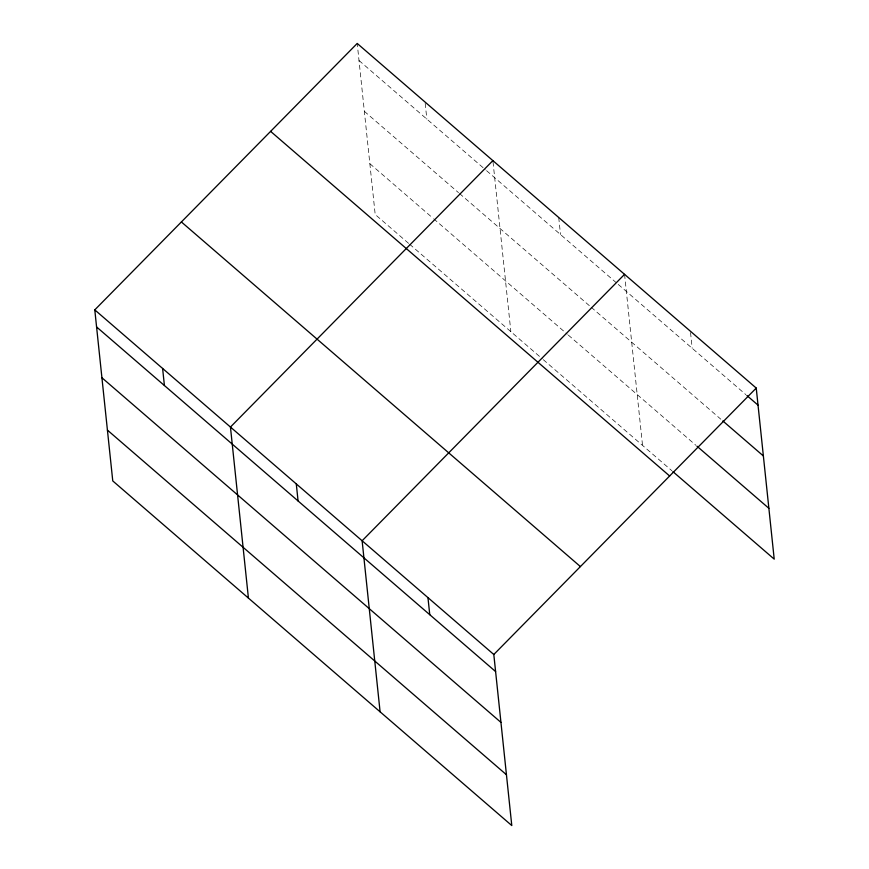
<?xml version="1.0" encoding="UTF-8"?>
<svg xmlns="http://www.w3.org/2000/svg" width="869" height="869" viewBox="0 0 869 869"><rect width="100%" height="100%" fill="white"/><g stroke="black" fill="none" stroke-linecap="round" stroke-linejoin="round"><path stroke-width="0.65" stroke-dasharray="4.34 3.26" d="M359.006 60.515L485.565 169.824M486.575 170.693L617.24 283.544M618.25 284.424L745.874 394.645M364.35 111.33L458.506 192.657M459.516 193.526L590.17 306.366M591.181 307.235L720.836 419.216M369.857 163.687L432.621 217.902M433.642 218.782L567.305 334.228M568.326 335.097L695.95 445.33M408.604 243.363L375.191 214.502L357.213 43.45M409.614 244.232L542.267 358.799M543.277 359.668L671.911 470.77M690.54 332.523L692.191 348.284M624.561 274.343L642.539 445.406M558.724 217.489L560.516 234.554M493.027 161.938L510.863 331.676M425.191 103.346L426.842 119.107"/><path stroke-width="1.3" d="M94.786 309.875L493.809 654.498L511.787 825.55L112.764 480.926L94.786 309.875L357.213 43.45L756.236 388.074L774.214 559.125L672.932 471.65M492.886 160.624L230.448 427.048L248.425 598.1M624.561 274.343L362.123 540.768L380.101 711.82M493.809 654.498L756.236 388.074M746.895 395.525L758.029 405.139M722.856 420.965L763.373 455.953M696.96 446.199L768.88 508.311M270.617 131.371L669.641 475.995M181.382 221.953L580.405 566.577M96.578 326.94L495.602 671.563M101.923 377.754L500.935 722.378M107.419 430.112L506.442 774.735M427.961 597.633L429.764 614.698M296.286 483.903L298.078 500.978M162.612 368.456L164.415 385.532"/></g></svg>
